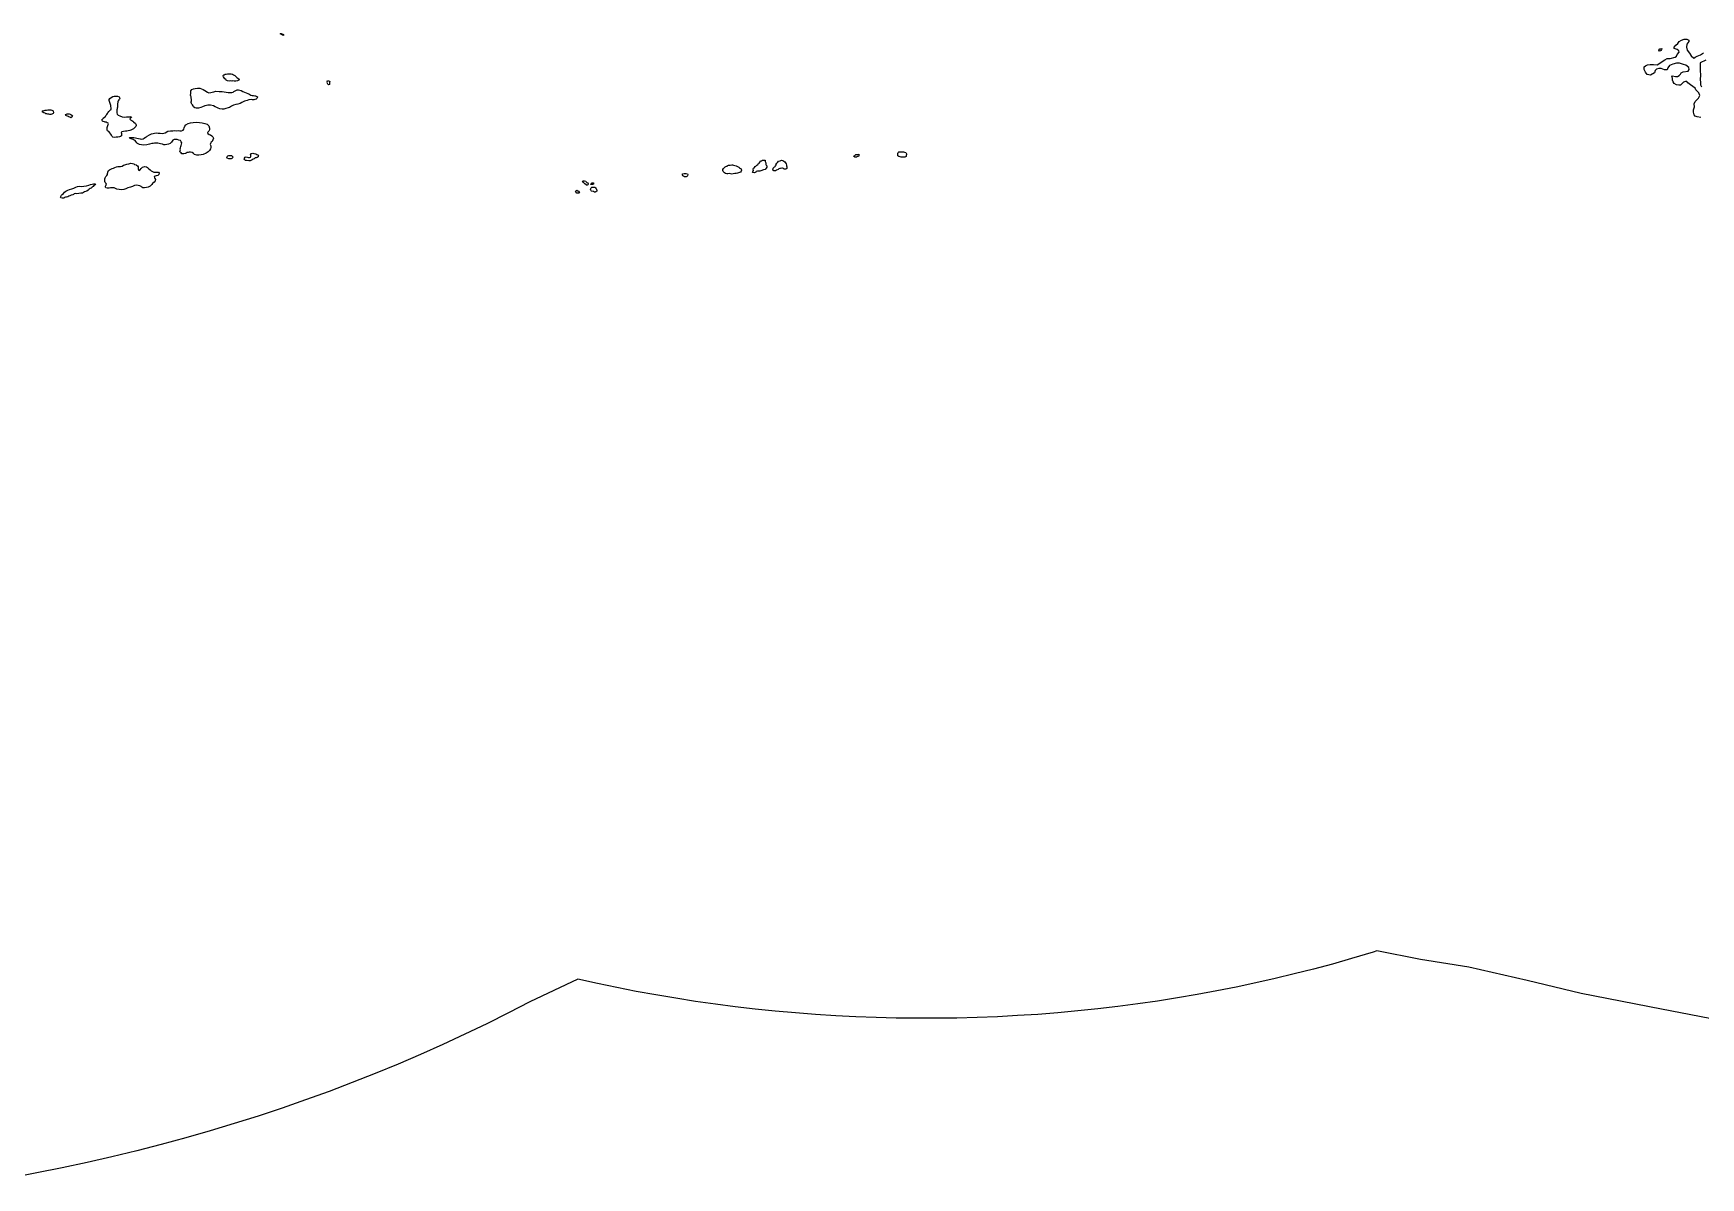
# Model space of a CAD drawing. Header units: metres. Extents: x 13.21 to 19.52, y 42.14 to 46.62.
# Drawn here: x 16.9446 to 17.3293, y 42.5297 to 42.7938 of the extents above; entities that cross this region are included whole.
import ezdxf

# ---------------------------------------------------------------- set-up
doc = ezdxf.new("R2010")
doc.units = ezdxf.units.M
doc.header["$MEASUREMENT"] = 0
doc.layers.add('granica', color=2, linetype='Continuous')
doc.layers.add('hr', color=9, linetype='Continuous')

msp = doc.modelspace()

# ---------------------------------------------------------------- linework, layer by layer
at = {"layer": 'granica'}
msp.add_lwpolyline([(17.33579, 42.56554), (17.32022, 42.56858), (17.30168, 42.57214), (17.28928, 42.57519), (17.27576, 42.57825), (17.26462, 42.58003), (17.2546, 42.582), (17.25371, 42.58173), (17.2487, 42.58022), (17.24433, 42.57898), (17.23995, 42.5778), (17.23553, 42.57668), (17.2311, 42.57561), (17.22664, 42.5746), (17.22214, 42.57365), (17.21764, 42.57276), (17.21311, 42.57192), (17.20857, 42.57115), (17.204, 42.57043), (17.19941, 42.56977), (17.19483, 42.56917), (17.19022, 42.56862), (17.18559, 42.56814), (17.18096, 42.56772), (17.17632, 42.56735), (17.17167, 42.56706), (17.16702, 42.56681), (17.16236, 42.56663), (17.15769, 42.56651), (17.15303, 42.56645), (17.14836, 42.56644), (17.1437, 42.5665), (17.13903, 42.56661), (17.13437, 42.56678), (17.12972, 42.56703), (17.12507, 42.56732), (17.12042, 42.56768), (17.11579, 42.56809), (17.11117, 42.56857), (17.10656, 42.56911), (17.10196, 42.5697), (17.09737, 42.57035), (17.09281, 42.57106), (17.08826, 42.57183), (17.08372, 42.57266), (17.07922, 42.57354), (17.07473, 42.57449), (17.07026, 42.57549), (17.05913, 42.57024), (17.05421, 42.56768), (17.04922, 42.56518), (17.04419, 42.56275), (17.03909, 42.56039), (17.03394, 42.55809), (17.02874, 42.55585), (17.02348, 42.55369), (17.01817, 42.55159), (17.01282, 42.54956), (17.00742, 42.5476), (17.00198, 42.54571), (16.9965, 42.54389), (16.99097, 42.54214), (16.98539, 42.54046), (16.97979, 42.53885), (16.97413, 42.53732), (16.96845, 42.53586), (16.96274, 42.53447), (16.957, 42.53316), (16.95122, 42.53192), (16.94541, 42.53075), (16.93959, 42.52966)], dxfattribs=at)
at = {"layer": 'hr'}
for points in [[(17.00231, 42.79334), (17.00206, 42.79337), (17.00184, 42.79352), (17.00167, 42.79358), (17.00154, 42.79368), (17.00163, 42.79378), (17.0018, 42.7938), (17.00195, 42.79371), (17.00218, 42.79363), (17.00233, 42.79352), (17.00231, 42.79334)], [(17.32029, 42.7903), (17.32022, 42.79008), (17.32012, 42.78987), (17.32001, 42.78976), (17.31968, 42.78967), (17.31964, 42.7898), (17.31969, 42.79001), (17.31972, 42.79013), (17.31986, 42.7902), (17.32009, 42.79026), (17.32029, 42.7903)], [(16.99162, 42.78355), (16.99199, 42.7833), (16.9921, 42.78319), (16.99202, 42.78301), (16.99186, 42.78293), (16.99168, 42.78286), (16.99136, 42.78279), (16.99118, 42.78278), (16.99091, 42.7828), (16.99064, 42.78281), (16.9904, 42.78279), (16.99012, 42.78281), (16.98976, 42.7828), (16.98943, 42.78283), (16.98921, 42.78289), (16.98907, 42.78301), (16.98898, 42.78311), (16.98878, 42.78329), (16.9886, 42.78353), (16.98844, 42.78374), (16.9884, 42.7839), (16.9884, 42.78406), (16.98855, 42.78419), (16.98872, 42.78426), (16.98888, 42.78434), (16.9891, 42.78435), (16.98942, 42.78442), (16.98968, 42.78449), (16.98996, 42.78446), (16.99027, 42.78443), (16.99055, 42.78436), (16.99076, 42.78426), (16.99094, 42.78418), (16.99108, 42.78409), (16.99123, 42.78391), (16.99143, 42.78374), (16.99162, 42.78355)], [(16.99432, 42.77845), (16.99393, 42.77832), (16.99361, 42.77824), (16.99333, 42.77815), (16.99301, 42.77798), (16.99274, 42.77781), (16.99233, 42.77762), (16.99175, 42.77743), (16.99134, 42.77737), (16.99077, 42.77726), (16.9903, 42.77701), (16.98984, 42.77672), (16.98954, 42.77657), (16.98905, 42.77644), (16.98857, 42.77632), (16.98817, 42.7763), (16.98766, 42.77638), (16.98722, 42.77653), (16.98692, 42.77665), (16.98658, 42.77682), (16.98617, 42.77703), (16.9855, 42.77724), (16.98488, 42.77723), (16.98455, 42.77716), (16.98416, 42.77705), (16.98364, 42.77682), (16.98321, 42.77666), (16.98268, 42.77656), (16.98214, 42.77652), (16.98188, 42.77663), (16.98159, 42.77684), (16.98151, 42.77706), (16.98132, 42.77728), (16.98117, 42.77746), (16.9811, 42.77764), (16.98103, 42.77787), (16.98104, 42.77801), (16.98109, 42.77825), (16.98108, 42.7784), (16.9811, 42.7786), (16.98104, 42.77875), (16.98101, 42.77898), (16.98099, 42.77915), (16.98092, 42.7793), (16.98088, 42.77951), (16.98096, 42.77989), (16.98094, 42.78026), (16.98097, 42.78056), (16.98115, 42.78086), (16.98154, 42.78102), (16.98195, 42.78109), (16.98248, 42.78117), (16.98299, 42.78114), (16.98339, 42.78101), (16.98375, 42.78081), (16.98417, 42.7806), (16.98478, 42.78019), (16.9851, 42.7801), (16.98552, 42.78012), (16.98585, 42.78021), (16.98627, 42.78032), (16.98674, 42.78042), (16.9875, 42.78038), (16.98819, 42.78036), (16.98907, 42.78022), (16.98956, 42.78016), (16.99006, 42.78018), (16.9904, 42.78014), (16.99069, 42.78023), (16.99085, 42.78036), (16.991, 42.78045), (16.9913, 42.78059), (16.99148, 42.78068), (16.99165, 42.78074), (16.99197, 42.78075), (16.99228, 42.78068), (16.99254, 42.78057), (16.99292, 42.7804), (16.9933, 42.78023), (16.99371, 42.78007), (16.99408, 42.77991), (16.99432, 42.77982), (16.99477, 42.7795), (16.99511, 42.77944), (16.99538, 42.77944), (16.99571, 42.7794), (16.99589, 42.77936), (16.99617, 42.77924), (16.9963, 42.77912), (16.99622, 42.77894), (16.99616, 42.77875), (16.99601, 42.77858), (16.99572, 42.77851), (16.99548, 42.77849), (16.9952, 42.77849), (16.99492, 42.77852), (16.99432, 42.77845)], [(17.01291, 42.78231), (17.01295, 42.78201), (17.01274, 42.78192), (17.01261, 42.782), (17.01251, 42.78209), (17.0125, 42.78223), (17.01243, 42.78234), (17.01244, 42.78252), (17.01241, 42.78265), (17.0125, 42.78289), (17.01271, 42.78285), (17.01291, 42.7828), (17.01298, 42.78267), (17.01293, 42.78247), (17.01291, 42.78231)], [(16.94915, 42.77585), (16.94923, 42.77543), (16.94914, 42.77533), (16.949, 42.77524), (16.94887, 42.77518), (16.94867, 42.7751), (16.94842, 42.77508), (16.94816, 42.77511), (16.94793, 42.77515), (16.94771, 42.77521), (16.94751, 42.77525), (16.9473, 42.77534), (16.94704, 42.77547), (16.94676, 42.77557), (16.94661, 42.77582), (16.94668, 42.77594), (16.94689, 42.77595), (16.94711, 42.776), (16.94733, 42.77604), (16.94761, 42.77608), (16.94792, 42.77611), (16.94817, 42.77612), (16.94839, 42.77612), (16.94866, 42.77612), (16.94888, 42.77605), (16.94909, 42.77598), (16.94915, 42.77585)], [(16.96775, 42.77341), (16.96814, 42.77302), (16.96827, 42.77283), (16.96832, 42.77267), (16.9683, 42.77255), (16.96825, 42.7723), (16.96812, 42.77216), (16.96798, 42.77199), (16.96784, 42.77189), (16.96768, 42.77178), (16.96744, 42.77158), (16.96712, 42.77148), (16.96683, 42.77141), (16.96647, 42.77129), (16.96618, 42.77125), (16.9659, 42.77121), (16.96543, 42.77116), (16.96502, 42.77108), (16.9649, 42.77092), (16.96494, 42.7707), (16.96496, 42.77042), (16.96497, 42.77015), (16.96472, 42.76997), (16.96451, 42.76988), (16.96411, 42.76987), (16.96372, 42.76983), (16.96333, 42.76978), (16.96294, 42.76983), (16.96278, 42.76999), (16.96271, 42.77014), (16.96263, 42.77033), (16.96251, 42.77055), (16.96228, 42.77082), (16.96211, 42.77104), (16.96191, 42.77115), (16.96174, 42.77127), (16.96167, 42.77153), (16.96162, 42.77178), (16.96162, 42.77205), (16.96169, 42.77226), (16.96178, 42.7725), (16.96189, 42.77274), (16.96191, 42.77292), (16.96185, 42.77307), (16.96167, 42.77316), (16.96137, 42.77326), (16.96119, 42.77333), (16.96099, 42.7734), (16.96073, 42.77348), (16.96058, 42.77355), (16.96046, 42.77365), (16.96044, 42.77381), (16.9605, 42.77393), (16.96063, 42.77406), (16.9607, 42.77421), (16.961, 42.77444), (16.96126, 42.77462), (16.96136, 42.77486), (16.96155, 42.77505), (16.9617, 42.77529), (16.96182, 42.77548), (16.96203, 42.77578), (16.96215, 42.77595), (16.96244, 42.77613), (16.96255, 42.77626), (16.96254, 42.7766), (16.96252, 42.77689), (16.96245, 42.77713), (16.96238, 42.77735), (16.96231, 42.77759), (16.96223, 42.77781), (16.96214, 42.77804), (16.96206, 42.7783), (16.96208, 42.77851), (16.96227, 42.77878), (16.96258, 42.779), (16.96297, 42.77922), (16.96328, 42.77929), (16.96365, 42.77928), (16.964, 42.77928), (16.96437, 42.77918), (16.96451, 42.77902), (16.96458, 42.77881), (16.96446, 42.77858), (16.96429, 42.77842), (16.9642, 42.77824), (16.96412, 42.77808), (16.96407, 42.77794), (16.96407, 42.77777), (16.96404, 42.77764), (16.96401, 42.77735), (16.96402, 42.77715), (16.96405, 42.77691), (16.964, 42.77674), (16.96396, 42.77656), (16.96391, 42.77638), (16.96387, 42.77611), (16.96383, 42.7759), (16.96383, 42.77572), (16.96388, 42.77543), (16.96398, 42.77518), (16.96419, 42.7749), (16.96458, 42.77474), (16.96507, 42.77451), (16.96565, 42.77448), (16.96608, 42.77452), (16.96656, 42.77453), (16.96693, 42.77456), (16.96721, 42.77457), (16.96727, 42.77443), (16.96713, 42.77427), (16.96698, 42.77418), (16.96688, 42.77402), (16.96701, 42.77386), (16.96715, 42.77374), (16.96736, 42.77366), (16.96752, 42.77354), (16.96775, 42.77341)], [(16.95329, 42.77433), (16.953, 42.77445), (16.95281, 42.77452), (16.95269, 42.7746), (16.95249, 42.77466), (16.95227, 42.77476), (16.95217, 42.77487), (16.95206, 42.77503), (16.95223, 42.77517), (16.95243, 42.77522), (16.95262, 42.77521), (16.9529, 42.77521), (16.95313, 42.77512), (16.95329, 42.77503), (16.95348, 42.77492), (16.95364, 42.77478), (16.95359, 42.7746), (16.95348, 42.77447), (16.95329, 42.77433)], [(16.96777, 42.76973), (16.96821, 42.76967), (16.96848, 42.76957), (16.96889, 42.76949), (16.96922, 42.76946), (16.96951, 42.7694), (16.96992, 42.76948), (16.97021, 42.76963), (16.9705, 42.76981), (16.97072, 42.76995), (16.9709, 42.77007), (16.9714, 42.77037), (16.97189, 42.77063), (16.97227, 42.7707), (16.97257, 42.77073), (16.97299, 42.7708), (16.97343, 42.77078), (16.97383, 42.77077), (16.9744, 42.77072), (16.97498, 42.77085), (16.9756, 42.7712), (16.97625, 42.77128), (16.97675, 42.77126), (16.9772, 42.77137), (16.97758, 42.77131), (16.97798, 42.77135), (16.97838, 42.77127), (16.9788, 42.77126), (16.97915, 42.77146), (16.9793, 42.77167), (16.9794, 42.77198), (16.97953, 42.77235), (16.97981, 42.7727), (16.98032, 42.77299), (16.98086, 42.77315), (16.98147, 42.77324), (16.98223, 42.77329), (16.98293, 42.77322), (16.98355, 42.77311), (16.98419, 42.77296), (16.98471, 42.77281), (16.9851, 42.77242), (16.98526, 42.77195), (16.98525, 42.77155), (16.98506, 42.77122), (16.9848, 42.77095), (16.9849, 42.77065), (16.9852, 42.77046), (16.98546, 42.77036), (16.9858, 42.77018), (16.98602, 42.76989), (16.98614, 42.76964), (16.98602, 42.76921), (16.98584, 42.76887), (16.98565, 42.76866), (16.98551, 42.76837), (16.98542, 42.76815), (16.98545, 42.76796), (16.98554, 42.76784), (16.98556, 42.76768), (16.98555, 42.76744), (16.98546, 42.76713), (16.98525, 42.76677), (16.98497, 42.76648), (16.9845, 42.76616), (16.98379, 42.76581), (16.98334, 42.76572), (16.98282, 42.76566), (16.98229, 42.7657), (16.9818, 42.76584), (16.98155, 42.7661), (16.98125, 42.76629), (16.98083, 42.76641), (16.98055, 42.76638), (16.98032, 42.7663), (16.98011, 42.76626), (16.9799, 42.76616), (16.97968, 42.76605), (16.97929, 42.76598), (16.97887, 42.76599), (16.97868, 42.7662), (16.97849, 42.76635), (16.97843, 42.76658), (16.97854, 42.76689), (16.97851, 42.76715), (16.97853, 42.7674), (16.9786, 42.76768), (16.97869, 42.76795), (16.97878, 42.76823), (16.97883, 42.7685), (16.97873, 42.76879), (16.97854, 42.76903), (16.97817, 42.76916), (16.97777, 42.76926), (16.97745, 42.76929), (16.97711, 42.76926), (16.97682, 42.76914), (16.97666, 42.76892), (16.9765, 42.76866), (16.97615, 42.76839), (16.97582, 42.76822), (16.97541, 42.76811), (16.97504, 42.76809), (16.97471, 42.7681), (16.97443, 42.76819), (16.97397, 42.76828), (16.97365, 42.76836), (16.97335, 42.76845), (16.97302, 42.76846), (16.97257, 42.76845), (16.97227, 42.76841), (16.97192, 42.76841), (16.97141, 42.76823), (16.9708, 42.76805), (16.97013, 42.76798), (16.96954, 42.76807), (16.96909, 42.76815), (16.96878, 42.76828), (16.96861, 42.7684), (16.9685, 42.76856), (16.96827, 42.76882), (16.96808, 42.76903), (16.96787, 42.76914), (16.96765, 42.76926), (16.96743, 42.76936), (16.96715, 42.76947), (16.96688, 42.76957), (16.96673, 42.76963), (16.96686, 42.76976), (16.96704, 42.76978), (16.96729, 42.76979), (16.96751, 42.76978), (16.96777, 42.76973)], [(16.99047, 42.76544), (16.9907, 42.7652), (16.99059, 42.76503), (16.99043, 42.76489), (16.99022, 42.76487), (16.98998, 42.76487), (16.98973, 42.76485), (16.98936, 42.76496), (16.98928, 42.76518), (16.98932, 42.76537), (16.98946, 42.7655), (16.98974, 42.76558), (16.99003, 42.76561), (16.99033, 42.76558), (16.99047, 42.76544)], [(16.99376, 42.76448), (16.99356, 42.76448), (16.99338, 42.76458), (16.99327, 42.76469), (16.99329, 42.76485), (16.99334, 42.76501), (16.99349, 42.76522), (16.99369, 42.76533), (16.99423, 42.76515), (16.99444, 42.76514), (16.99473, 42.7652), (16.99481, 42.7654), (16.99481, 42.76555), (16.99477, 42.76567), (16.99474, 42.7658), (16.99474, 42.76592), (16.99485, 42.76603), (16.99501, 42.76609), (16.99524, 42.76613), (16.99551, 42.76608), (16.99593, 42.76598), (16.99617, 42.76587), (16.99642, 42.76575), (16.99652, 42.76563), (16.99647, 42.76546), (16.99644, 42.76532), (16.99628, 42.76512), (16.99601, 42.76509), (16.99576, 42.76503), (16.99552, 42.76487), (16.99534, 42.76473), (16.99512, 42.76461), (16.9949, 42.7645), (16.99463, 42.76441), (16.99434, 42.76439), (16.99376, 42.76448)], [(17.11073, 42.76218), (17.11071, 42.76244), (17.11079, 42.76265), (17.11098, 42.76287), (17.11117, 42.76304), (17.11132, 42.76318), (17.11154, 42.76338), (17.11176, 42.76356), (17.11187, 42.76365), (17.11199, 42.76378), (17.11208, 42.76387), (17.11226, 42.76413), (17.1124, 42.76434), (17.11265, 42.76441), (17.11283, 42.7645), (17.11304, 42.7645), (17.11326, 42.76454), (17.11342, 42.76449), (17.11348, 42.76438), (17.11342, 42.76421), (17.11355, 42.76406), (17.11363, 42.76392), (17.1136, 42.76354), (17.11368, 42.76339), (17.11384, 42.76322), (17.11382, 42.76291), (17.11368, 42.76266), (17.11348, 42.76241), (17.11305, 42.76229), (17.11282, 42.76222), (17.11267, 42.76213), (17.11244, 42.76204), (17.11222, 42.76195), (17.11195, 42.76196), (17.11166, 42.76198), (17.11141, 42.7619), (17.11128, 42.76178), (17.11116, 42.76169), (17.11092, 42.76161), (17.11062, 42.76166), (17.11053, 42.76179), (17.11058, 42.76189), (17.11073, 42.76218)], [(17.11641, 42.7624), (17.11607, 42.76223), (17.11586, 42.76207), (17.11562, 42.76203), (17.11542, 42.76206), (17.11524, 42.7622), (17.11523, 42.76235), (17.11528, 42.76256), (17.11532, 42.76267), (17.11542, 42.76284), (17.11557, 42.76297), (17.11573, 42.7631), (17.11585, 42.76322), (17.11595, 42.76343), (17.11599, 42.7636), (17.11611, 42.76382), (17.11637, 42.76407), (17.11654, 42.76428), (17.1169, 42.76441), (17.11725, 42.76449), (17.11751, 42.76446), (17.11776, 42.76429), (17.11796, 42.76411), (17.11816, 42.7639), (17.11827, 42.76366), (17.11835, 42.76341), (17.1184, 42.7632), (17.11841, 42.76302), (17.11844, 42.76281), (17.11845, 42.76259), (17.11824, 42.76243), (17.11801, 42.76242), (17.11785, 42.76248), (17.11765, 42.76257), (17.11743, 42.76266), (17.11726, 42.76265), (17.11699, 42.76261), (17.11681, 42.76259), (17.11662, 42.76252), (17.11641, 42.7624)], [(17.13436, 42.7658), (17.13455, 42.76581), (17.13472, 42.76586), (17.13503, 42.7659), (17.13508, 42.76572), (17.13506, 42.76556), (17.13497, 42.76538), (17.13478, 42.76534), (17.13449, 42.76525), (17.13433, 42.7652), (17.13415, 42.76523), (17.1339, 42.76536), (17.13399, 42.76554), (17.1341, 42.76563), (17.13436, 42.7658)], [(17.14559, 42.76639), (17.14591, 42.76626), (17.14601, 42.76611), (17.14607, 42.76601), (17.14603, 42.76583), (17.14597, 42.7656), (17.14596, 42.7654), (17.14569, 42.76525), (17.1454, 42.76521), (17.14512, 42.76522), (17.14483, 42.76525), (17.14459, 42.76527), (17.1443, 42.7654), (17.14409, 42.76552), (17.14406, 42.76566), (17.14406, 42.76578), (17.14408, 42.76594), (17.14406, 42.76607), (17.14415, 42.76626), (17.14431, 42.76642), (17.14463, 42.76647), (17.14488, 42.76644), (17.14511, 42.76644), (17.14539, 42.76642), (17.14559, 42.76639)], [(16.96797, 42.76353), (16.96831, 42.76348), (16.96841, 42.76336), (16.96864, 42.76324), (16.96877, 42.763), (16.96876, 42.76275), (16.96877, 42.76253), (16.96888, 42.76231), (16.96909, 42.76213), (16.96925, 42.76228), (16.96946, 42.76257), (16.9698, 42.76294), (16.9703, 42.76306), (16.97073, 42.76302), (16.97096, 42.76284), (16.97118, 42.76261), (16.97153, 42.7623), (16.97176, 42.76204), (16.97237, 42.76179), (16.97293, 42.76173), (16.97345, 42.76174), (16.97365, 42.76151), (16.97356, 42.76125), (16.97336, 42.76102), (16.97298, 42.76088), (16.97249, 42.76078), (16.97258, 42.76047), (16.97267, 42.76027), (16.97278, 42.76007), (16.97269, 42.75976), (16.97247, 42.75945), (16.97211, 42.75914), (16.97197, 42.75888), (16.97152, 42.75852), (16.9711, 42.75832), (16.97073, 42.75824), (16.97028, 42.75812), (16.96987, 42.75812), (16.96965, 42.75828), (16.96946, 42.75846), (16.96916, 42.75859), (16.96877, 42.75868), (16.96837, 42.75873), (16.96794, 42.75867), (16.96748, 42.75847), (16.96705, 42.75833), (16.96642, 42.75813), (16.96596, 42.75794), (16.96546, 42.75776), (16.96488, 42.75766), (16.96439, 42.75777), (16.96384, 42.75787), (16.96325, 42.75812), (16.96284, 42.75811), (16.96242, 42.75812), (16.96208, 42.75806), (16.96164, 42.75804), (16.96135, 42.75812), (16.96124, 42.75828), (16.96125, 42.75849), (16.96136, 42.75869), (16.96149, 42.75889), (16.96141, 42.75911), (16.96114, 42.75936), (16.96112, 42.75964), (16.96109, 42.75978), (16.96108, 42.75999), (16.96112, 42.76021), (16.9612, 42.76045), (16.96134, 42.76074), (16.96154, 42.76101), (16.96169, 42.76119), (16.96168, 42.76146), (16.96186, 42.76199), (16.96197, 42.76213), (16.96217, 42.76233), (16.9625, 42.76248), (16.9628, 42.76261), (16.96312, 42.76265), (16.96341, 42.76281), (16.96376, 42.76298), (16.96413, 42.76306), (16.96441, 42.76309), (16.96475, 42.7631), (16.96513, 42.76316), (16.96541, 42.76334), (16.96573, 42.76346), (16.96616, 42.76357), (16.9666, 42.76366), (16.96711, 42.76382), (16.96745, 42.76377), (16.96778, 42.76367), (16.96797, 42.76353)], [(17.0952, 42.76067), (17.09481, 42.76071), (17.09459, 42.76082), (17.09443, 42.7609), (17.09434, 42.7611), (17.0944, 42.76137), (17.09476, 42.76146), (17.09519, 42.76143), (17.09554, 42.76134), (17.09559, 42.76118), (17.0955, 42.76093), (17.09537, 42.76073), (17.0952, 42.76067)], [(17.10372, 42.76194), (17.1037, 42.76216), (17.10367, 42.76238), (17.10381, 42.76264), (17.10402, 42.76279), (17.10424, 42.76295), (17.10437, 42.76306), (17.10452, 42.76311), (17.10466, 42.76318), (17.10486, 42.76333), (17.10501, 42.76341), (17.10541, 42.76338), (17.10576, 42.76346), (17.10595, 42.76347), (17.10616, 42.76341), (17.10647, 42.7633), (17.10675, 42.76321), (17.10708, 42.76306), (17.10734, 42.76292), (17.10751, 42.76279), (17.10777, 42.76262), (17.10793, 42.76252), (17.10796, 42.76223), (17.10789, 42.76196), (17.10775, 42.76174), (17.10752, 42.76167), (17.10726, 42.76164), (17.10703, 42.76153), (17.10672, 42.76143), (17.10642, 42.76142), (17.10603, 42.76141), (17.10575, 42.76133), (17.10544, 42.76139), (17.10514, 42.76143), (17.10487, 42.76139), (17.10459, 42.76137), (17.1043, 42.76145), (17.1041, 42.76162), (17.10389, 42.76173), (17.10372, 42.76194)], [(16.95553, 42.75688), (16.95462, 42.75675), (16.95422, 42.7568), (16.95406, 42.75673), (16.95386, 42.75664), (16.95368, 42.75655), (16.95336, 42.75646), (16.95302, 42.75632), (16.95277, 42.7562), (16.95256, 42.75605), (16.95228, 42.75596), (16.95201, 42.75596), (16.95176, 42.75589), (16.95162, 42.75579), (16.95144, 42.75574), (16.95123, 42.75572), (16.95095, 42.75581), (16.95085, 42.75596), (16.95091, 42.75616), (16.95107, 42.75642), (16.95124, 42.75659), (16.95154, 42.75684), (16.9518, 42.75715), (16.95208, 42.75734), (16.95254, 42.75763), (16.95292, 42.75773), (16.95346, 42.75792), (16.95393, 42.75808), (16.95442, 42.7583), (16.95482, 42.75846), (16.9552, 42.75852), (16.95563, 42.75848), (16.95624, 42.75855), (16.95683, 42.75864), (16.95739, 42.75878), (16.95778, 42.7589), (16.95816, 42.75899), (16.95847, 42.75903), (16.95891, 42.75909), (16.95882, 42.75885), (16.95867, 42.75869), (16.95853, 42.75865), (16.95838, 42.75848), (16.95815, 42.75828), (16.95791, 42.75809), (16.9577, 42.75797), (16.9575, 42.75783), (16.95726, 42.75762), (16.95692, 42.75738), (16.95643, 42.75721), (16.9562, 42.75704), (16.95591, 42.75694), (16.95553, 42.75688)], [(17.07001, 42.75693), (17.06985, 42.75698), (17.06985, 42.75711), (17.06971, 42.75726), (17.06975, 42.75746), (17.06998, 42.75758), (17.07023, 42.75746), (17.0704, 42.75734), (17.07052, 42.75713), (17.07059, 42.75698), (17.07038, 42.75689), (17.07001, 42.75693)], [(17.07212, 42.75885), (17.07182, 42.7591), (17.07158, 42.75926), (17.0715, 42.75937), (17.07138, 42.75948), (17.07134, 42.75962), (17.07148, 42.75977), (17.07173, 42.75972), (17.07204, 42.75967), (17.07217, 42.75956), (17.0723, 42.75937), (17.07252, 42.75927), (17.07264, 42.7591), (17.07263, 42.75898), (17.07257, 42.75887), (17.07239, 42.75872), (17.07224, 42.75878), (17.07212, 42.75885)], [(17.07423, 42.75711), (17.07401, 42.75711), (17.07389, 42.75728), (17.07374, 42.75732), (17.07339, 42.75738), (17.07329, 42.75747), (17.07324, 42.75759), (17.07317, 42.75776), (17.0732, 42.75796), (17.0733, 42.75814), (17.07346, 42.75826), (17.07368, 42.75833), (17.07391, 42.75832), (17.07415, 42.75826), (17.07429, 42.75812), (17.07445, 42.75793), (17.07454, 42.75779), (17.0746, 42.75768), (17.07464, 42.75755), (17.07458, 42.75739), (17.0744, 42.75724), (17.07423, 42.75711)], [(17.07381, 42.75901), (17.0736, 42.75891), (17.07326, 42.75892), (17.07328, 42.75912), (17.07341, 42.75922), (17.07355, 42.7593), (17.07376, 42.75933), (17.0739, 42.7591), (17.07381, 42.75901)]]:
    msp.add_lwpolyline(points, close=True, dxfattribs=at)
for points in [[(17.32932, 42.77441), (17.3285, 42.77455), (17.32798, 42.77465), (17.32778, 42.77497), (17.32763, 42.7756), (17.32762, 42.77616), (17.32786, 42.7768), (17.3278, 42.7775), (17.32803, 42.7781), (17.32832, 42.77835), (17.32879, 42.77885), (17.32912, 42.77945), (17.32883, 42.7801), (17.3282, 42.78076), (17.328, 42.78118), (17.32747, 42.78153), (17.32694, 42.78195), (17.32636, 42.78237), (17.32612, 42.78265), (17.32578, 42.78272), (17.32536, 42.78254), (17.32503, 42.78222), (17.32465, 42.78187), (17.32426, 42.78187), (17.32374, 42.78193), (17.32316, 42.78225), (17.32292, 42.78263), (17.32282, 42.78302), (17.32281, 42.78348), (17.32267, 42.78379), (17.32281, 42.78397), (17.32348, 42.78383), (17.32396, 42.78387), (17.32429, 42.78405), (17.32462, 42.78437), (17.32481, 42.78472), (17.32524, 42.7849), (17.32643, 42.78508), (17.32662, 42.78547), (17.32656, 42.78589), (17.32589, 42.78642), (17.32536, 42.78659), (17.3244, 42.7869), (17.32368, 42.7869), (17.32287, 42.78665), (17.32211, 42.7864), (17.32173, 42.78583), (17.32155, 42.78541), (17.32097, 42.78537), (17.32016, 42.78572), (17.31963, 42.78568), (17.31911, 42.78557), (17.31878, 42.78525), (17.31864, 42.78465), (17.31774, 42.78415), (17.31692, 42.78432), (17.31658, 42.78481), (17.31624, 42.78548), (17.31623, 42.78605), (17.31657, 42.78629), (17.31704, 42.78651), (17.31766, 42.78658), (17.31838, 42.78662), (17.31924, 42.78652), (17.31967, 42.78674), (17.32019, 42.78716), (17.321, 42.78766), (17.32152, 42.78801), (17.32228, 42.78802), (17.32343, 42.78834), (17.32371, 42.78856), (17.32385, 42.78891), (17.32433, 42.78944), (17.32427, 42.78976), (17.32389, 42.79004), (17.32317, 42.79028), (17.32317, 42.79058), (17.32359, 42.79104), (17.32402, 42.79146), (17.32435, 42.79189), (17.32487, 42.79224), (17.32544, 42.79246), (17.32611, 42.79246), (17.32654, 42.79222), (17.32659, 42.7919), (17.32612, 42.79133), (17.32599, 42.79063), (17.32614, 42.78989), (17.32667, 42.78922), (17.32706, 42.78859), (17.32774, 42.7881), (17.32802, 42.78828), (17.3285, 42.7885), (17.32921, 42.78882), (17.32997, 42.78931)], [(17.33047, 42.78759), (17.32918, 42.78698), (17.32914, 42.78628), (17.3292, 42.78533), (17.32926, 42.78406), (17.32917, 42.78325), (17.32923, 42.78237), (17.32924, 42.78191), (17.32948, 42.78146)]]:
    msp.add_lwpolyline(points, dxfattribs=at)

doc.saveas('drawing.dxf')
